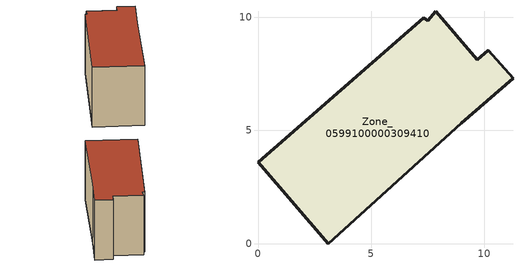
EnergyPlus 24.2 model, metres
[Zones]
Zone_0599100000309410
 floor ground (C_G): 8.97,5.31 3.11,0 0,3.6 7.32,9.98 7.5,9.84 7.84,10.26 9.68,8.12 10.17,8.55 11.26,7.31 z0
 wall outside (C_F): 7.32,9.98 0,3.6 3.11,0 8.97,5.31 11.26,7.31 10.17,8.55 9.68,8.12 7.84,10.26 7.5,9.84 7.32,9.98 z0:6.25
 roof outside (C_R): 7.5,9.84 7.32,9.98 0,3.6 3.11,0 8.97,5.31 11.26,7.31 10.17,8.55 9.68,8.12 7.84,10.26 z6.25
[BUILDING]
Pand.0599100000309410: North Axis=0; Terrain=City; Loads Convergence Tolerance Value=0.04; Temperature Convergence Tolerance Value=0.4; Solar Distribution=FullExterior; Maximum Number of Warmup Days=25; Minimum Number of Warmup Days=1
[Site:Location]
Rotterdam.The.Hague.AP_ZH_NLD Design_Conditions: Latitude=51.96; Longitude=4.45; Time Zone=1; Elevation=-4.5
[SITE:GROUNDTEMPERATURE:BUILDINGSURFACE]
18, 18, 18, 18, 18, 18, 18, 18, 18, 18, 18, 18
[MATERIAL] Thermal Absorptance=0.9; Solar Absorptance=0.7; Visible Absorptance=0.7
Name | Roughness | Thickness | Conductivity | Density | Specific Heat
G.TI.1946 | MediumSmooth | 0.15 | 1 | 540 | 1210
F.TI.1946 | Rough | 0.3 | 0.857143 | 1920 | 840
R.TI.1946 | MediumRough | 0.2 | 0.1 | 1500 | 1000
[CONSTRUCTION]
C_G: G.TI.1946
C_F: F.TI.1946
C_R: R.TI.1946
[ZONE]
Zone_0599100000309410: Type=1; Multiplier=1; Ceiling Height=Autocalculate; Volume=Autocalculate; Floor Area=autocalculate; Part of Total Floor Area=Yes
[ZONEINFILTRATION:DESIGNFLOWRATE]
Infil_Zone_0599100000309410: Zone or ZoneList or Space or SpaceList=Zone_0599100000309410; Schedule=AlwaysOn; Design Flow Rate Calculation Method=Flow/Area; Flow Rate per Floor Area=0.003; Constant Term Coefficient=1; Temperature Term Coefficient=0; Velocity Term Coefficient=0; Velocity Squared Term Coefficient=0
[HVACTEMPLATE:ZONE:IDEALLOADSAIRSYSTEM]
Zone_0599100000309410: Maximum Heating Supply Air Temperature=50; Minimum Cooling Supply Air Temperature=13; Maximum Heating Supply Air Humidity Ratio=0.0156; Minimum Cooling Supply Air Humidity Ratio=0.0077; Heating Limit=NoLimit; Cooling Limit=NoLimit; Dehumidification Control Type=ConstantSensibleHeatRatio; Cooling Sensible Heat Ratio=0.7; Dehumidification Setpoint=60; Humidification Control Type=None; Humidification Setpoint=30; Outdoor Air Method=None; Outdoor Air Flow Rate per Person=0.00944; Outdoor Air Flow Rate per Zone Floor Area=0; Outdoor Air Flow Rate per Zone=0; Demand Controlled Ventilation Type=None; Outdoor Air Economizer Type=NoEconomizer; Heat Recovery Type=None; Sensible Heat Recovery Effectiveness=0.7; Latent Heat Recovery Effectiveness=0.65
[ZONECONTROL:THERMOSTAT]
ThermostatControl_Zone_0599100000309410: Zone or ZoneList=Zone_0599100000309410; Control Type Schedule=DualSetpointControlType; Control 1=Thermostat_Zone_0599100000309410; Temperature Difference Between Cutout And Setpoint=0
[THERMOSTATSETPOINT:DUALSETPOINT]
Thermostat_Zone_0599100000309410: Heating Setpoint Temperature Schedule=HeatingSetpoint_Zone_0599100000309410; Cooling Setpoint Temperature Schedule=CoolingSetpoint_Zone_0599100000309410
[SCHEDULE:COMPACT]
HeatingSetpoint_Zone_0599100000309410: Through: 12/31, For: AllDays, Until: 24:00, 21
CoolingSetpoint_Zone_0599100000309410: Through: 12/31, For: AllDays, Until: 24:00, 24
DualSetpointControlType: Through: 12/31, For: AllDays, Until: 24:00, 4
AlwaysOn: Through: 12/31, For: AllDays, Until: 24:00, 1
